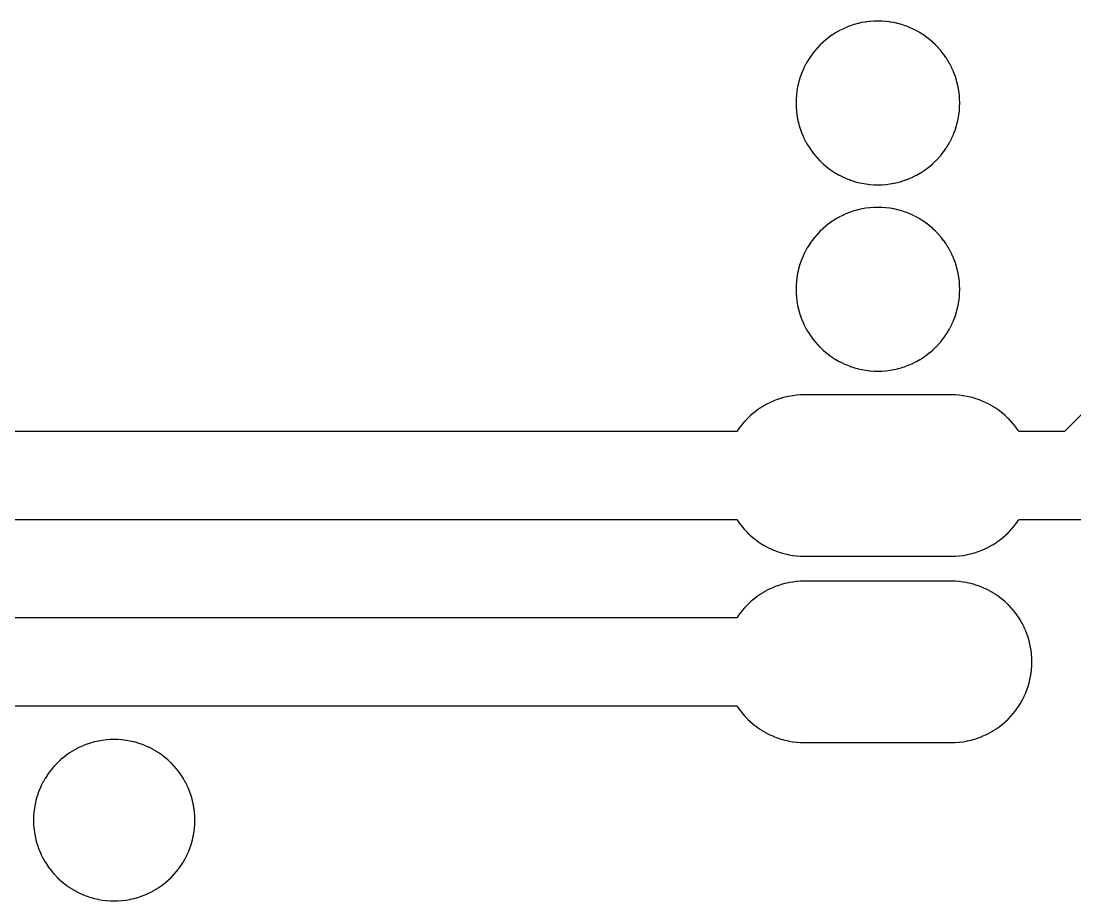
# Model space of a CAD drawing. Header units: millimetres. Extents: x 8.7 to 67.4, y 13.8 to 45.7.
# Drawn here: x 24.51 to 38.88, y 15.31 to 27.3 of the extents above; entities that cross this region are included whole.
import ezdxf

# ---------------------------------------------------------------- set-up
doc = ezdxf.new("R2010")
doc.units = ezdxf.units.MM

msp = doc.modelspace()

# ---------------------------------------------------------------- linework, layer by layer
for points in [[(44.23, 27.197), (38.74, 21.707), (38.117, 21.707), (38.111, 21.716), (38.11, 21.718), (38.109, 21.72), (38.08, 21.76), (38.079, 21.762), (38.077, 21.764), (38.047, 21.802), (38.046, 21.804), (38.044, 21.806), (38.012, 21.843), (38.01, 21.845), (38.009, 21.847), (37.975, 21.883), (37.973, 21.884), (37.971, 21.886), (37.936, 21.92), (37.934, 21.922), (37.932, 21.923), (37.895, 21.955), (37.893, 21.957), (37.891, 21.958), (37.852, 21.989), (37.85, 21.99), (37.848, 21.992), (37.808, 22.02), (37.806, 22.021), (37.804, 22.023), (37.763, 22.049), (37.761, 22.05), (37.759, 22.051), (37.716, 22.075), (37.714, 22.077), (37.712, 22.078), (37.668, 22.1), (37.665, 22.101), (37.663, 22.102), (37.618, 22.122), (37.616, 22.123), (37.614, 22.124), (37.568, 22.141), (37.566, 22.142), (37.563, 22.143), (37.517, 22.158), (37.514, 22.159), (37.512, 22.16), (37.465, 22.173), (37.462, 22.174), (37.46, 22.174), (37.412, 22.185), (37.41, 22.185), (37.407, 22.186), (37.359, 22.194), (37.356, 22.195), (37.354, 22.195), (37.305, 22.201), (37.303, 22.201), (37.3, 22.202), (37.251, 22.205), (37.249, 22.205), (37.247, 22.205), (37.197, 22.207), (37.196, 22.207), (37.195, 22.207), (35.195, 22.207), (35.194, 22.207), (35.193, 22.207), (35.143, 22.205), (35.141, 22.205), (35.139, 22.205), (35.09, 22.202), (35.087, 22.201), (35.085, 22.201), (35.036, 22.195), (35.034, 22.195), (35.031, 22.194), (34.983, 22.186), (34.98, 22.185), (34.978, 22.185), (34.93, 22.174), (34.928, 22.174), (34.925, 22.173), (34.878, 22.16), (34.876, 22.159), (34.873, 22.158), (34.827, 22.143), (34.824, 22.142), (34.822, 22.141), (34.776, 22.124), (34.774, 22.123), (34.772, 22.122), (34.727, 22.102), (34.725, 22.101), (34.722, 22.1), (34.678, 22.078), (34.676, 22.077), (34.674, 22.075), (34.631, 22.051), (34.629, 22.05), (34.627, 22.049), (34.586, 22.023), (34.584, 22.021), (34.582, 22.02), (34.542, 21.992), (34.54, 21.99), (34.538, 21.989), (34.499, 21.958), (34.497, 21.957), (34.495, 21.955), (34.458, 21.923), (34.456, 21.922), (34.454, 21.92), (34.419, 21.886), (34.417, 21.884), (34.415, 21.883), (34.381, 21.847), (34.38, 21.845), (34.378, 21.843), (34.346, 21.806), (34.344, 21.804), (34.343, 21.802), (34.313, 21.764), (34.311, 21.762), (34.31, 21.76), (34.281, 21.72), (34.28, 21.718), (34.279, 21.716), (34.273, 21.707), (15.367, 21.707)], [(37.311, 26.185), (37.311, 26.187), (37.311, 26.189), (37.31, 26.239), (37.31, 26.241), (37.31, 26.243), (37.306, 26.293), (37.306, 26.296), (37.306, 26.298), (37.3, 26.348), (37.299, 26.35), (37.299, 26.352), (37.29, 26.402), (37.29, 26.404), (37.289, 26.406), (37.278, 26.455), (37.278, 26.458), (37.277, 26.46), (37.264, 26.508), (37.263, 26.51), (37.263, 26.513), (37.247, 26.56), (37.246, 26.562), (37.245, 26.565), (37.227, 26.611), (37.226, 26.613), (37.225, 26.616), (37.205, 26.661), (37.204, 26.664), (37.203, 26.666), (37.181, 26.71), (37.18, 26.712), (37.178, 26.715), (37.154, 26.758), (37.153, 26.76), (37.151, 26.762), (37.125, 26.804), (37.123, 26.806), (37.122, 26.808), (37.093, 26.849), (37.092, 26.851), (37.09, 26.853), (37.059, 26.893), (37.058, 26.894), (37.056, 26.896), (37.024, 26.934), (37.022, 26.936), (37.02, 26.938), (36.986, 26.974), (36.984, 26.976), (36.983, 26.977), (36.946, 27.012), (36.945, 27.013), (36.943, 27.015), (36.905, 27.048), (36.903, 27.049), (36.901, 27.051), (36.862, 27.081), (36.86, 27.083), (36.858, 27.084), (36.817, 27.113), (36.815, 27.114), (36.813, 27.116), (36.771, 27.142), (36.769, 27.144), (36.767, 27.145), (36.723, 27.17), (36.721, 27.171), (36.719, 27.172), (36.675, 27.194), (36.672, 27.195), (36.67, 27.196), (36.624, 27.217), (36.622, 27.218), (36.62, 27.219), (36.573, 27.236), (36.571, 27.237), (36.569, 27.238), (36.521, 27.254), (36.519, 27.255), (36.517, 27.255), (36.469, 27.269), (36.466, 27.269), (36.464, 27.27), (36.415, 27.281), (36.413, 27.281), (36.41, 27.282), (36.361, 27.29), (36.359, 27.291), (36.356, 27.291), (36.307, 27.297), (36.304, 27.297), (36.302, 27.297), (36.252, 27.301), (36.25, 27.301), (36.247, 27.301), (36.197, 27.303), (36.195, 27.303), (36.193, 27.303), (36.143, 27.301), (36.14, 27.301), (36.138, 27.301), (36.088, 27.297), (36.086, 27.297), (36.083, 27.297), (36.034, 27.291), (36.031, 27.291), (36.029, 27.29), (35.98, 27.282), (35.977, 27.281), (35.975, 27.281), (35.926, 27.27), (35.924, 27.269), (35.921, 27.269), (35.873, 27.255), (35.871, 27.255), (35.869, 27.254), (35.821, 27.238), (35.819, 27.237), (35.817, 27.236), (35.77, 27.219), (35.768, 27.218), (35.766, 27.217), (35.72, 27.196), (35.718, 27.195), (35.715, 27.194), (35.671, 27.172), (35.669, 27.171), (35.667, 27.17), (35.623, 27.145), (35.621, 27.144), (35.619, 27.142), (35.577, 27.116), (35.575, 27.114), (35.573, 27.113), (35.532, 27.084), (35.53, 27.083), (35.528, 27.081), (35.489, 27.051), (35.487, 27.049), (35.485, 27.048), (35.447, 27.015), (35.445, 27.013), (35.444, 27.012), (35.407, 26.977), (35.406, 26.976), (35.404, 26.974), (35.37, 26.938), (35.368, 26.936), (35.366, 26.934), (35.334, 26.896), (35.332, 26.894), (35.331, 26.893), (35.3, 26.853), (35.298, 26.851), (35.297, 26.849), (35.268, 26.808), (35.267, 26.806), (35.265, 26.804), (35.239, 26.762), (35.237, 26.76), (35.236, 26.758), (35.212, 26.715), (35.21, 26.712), (35.209, 26.71), (35.187, 26.666), (35.186, 26.664), (35.185, 26.661), (35.165, 26.616), (35.164, 26.613), (35.163, 26.611), (35.145, 26.565), (35.144, 26.562), (35.143, 26.56), (35.127, 26.513), (35.127, 26.51), (35.126, 26.508), (35.113, 26.46), (35.112, 26.458), (35.112, 26.455), (35.101, 26.406), (35.1, 26.404), (35.1, 26.402), (35.091, 26.352), (35.091, 26.35), (35.09, 26.348), (35.084, 26.298), (35.084, 26.296), (35.084, 26.293), (35.08, 26.243), (35.08, 26.241), (35.08, 26.239), (35.079, 26.189), (35.079, 26.186), (35.079, 26.184), (35.08, 26.134), (35.08, 26.131), (35.08, 26.129), (35.084, 26.079), (35.084, 26.077), (35.084, 26.074), (35.09, 26.025), (35.091, 26.022), (35.091, 26.02), (35.1, 25.971), (35.1, 25.968), (35.101, 25.966), (35.112, 25.917), (35.112, 25.915), (35.113, 25.913), (35.126, 25.865), (35.127, 25.862), (35.127, 25.86), (35.143, 25.812), (35.144, 25.81), (35.145, 25.808), (35.163, 25.761), (35.164, 25.759), (35.165, 25.757), (35.185, 25.711), (35.186, 25.709), (35.187, 25.707), (35.209, 25.662), (35.21, 25.66), (35.212, 25.658), (35.236, 25.614), (35.237, 25.612), (35.239, 25.61), (35.265, 25.568), (35.267, 25.566), (35.268, 25.564), (35.297, 25.523), (35.298, 25.521), (35.3, 25.519), (35.331, 25.48), (35.332, 25.478), (35.334, 25.476), (35.366, 25.438), (35.368, 25.437), (35.37, 25.435), (35.404, 25.399), (35.406, 25.397), (35.407, 25.395), (35.444, 25.361), (35.445, 25.359), (35.447, 25.357), (35.485, 25.325), (35.487, 25.323), (35.489, 25.322), (35.528, 25.291), (35.53, 25.29), (35.532, 25.288), (35.573, 25.259), (35.575, 25.258), (35.577, 25.257), (35.619, 25.23), (35.621, 25.229), (35.623, 25.227), (35.667, 25.203), (35.669, 25.202), (35.671, 25.201), (35.715, 25.178), (35.718, 25.177), (35.72, 25.176), (35.766, 25.156), (35.768, 25.155), (35.77, 25.154), (35.817, 25.136), (35.819, 25.135), (35.821, 25.134), (35.869, 25.119), (35.871, 25.118), (35.873, 25.117), (35.921, 25.104), (35.924, 25.103), (35.926, 25.103), (35.975, 25.092), (35.977, 25.091), (35.98, 25.091), (36.029, 25.082), (36.031, 25.082), (36.034, 25.082), (36.083, 25.076), (36.086, 25.075), (36.088, 25.075), (36.138, 25.071), (36.14, 25.071), (36.143, 25.071), (36.193, 25.07), (36.195, 25.07), (36.197, 25.07), (36.247, 25.071), (36.25, 25.071), (36.252, 25.071), (36.302, 25.075), (36.304, 25.075), (36.307, 25.076), (36.356, 25.082), (36.359, 25.082), (36.361, 25.082), (36.41, 25.091), (36.413, 25.091), (36.415, 25.092), (36.464, 25.103), (36.466, 25.103), (36.469, 25.104), (36.517, 25.117), (36.519, 25.118), (36.521, 25.119), (36.569, 25.134), (36.571, 25.135), (36.573, 25.136), (36.62, 25.154), (36.622, 25.155), (36.624, 25.156), (36.67, 25.176), (36.672, 25.177), (36.675, 25.178), (36.719, 25.201), (36.721, 25.202), (36.723, 25.203), (36.767, 25.227), (36.769, 25.229), (36.771, 25.23), (36.813, 25.257), (36.815, 25.258), (36.817, 25.259), (36.858, 25.288), (36.86, 25.29), (36.862, 25.291), (36.901, 25.322), (36.903, 25.323), (36.905, 25.325), (36.943, 25.357), (36.945, 25.359), (36.946, 25.361), (36.983, 25.395), (36.984, 25.397), (36.986, 25.399), (37.02, 25.435), (37.022, 25.437), (37.024, 25.438), (37.056, 25.476), (37.058, 25.478), (37.059, 25.48), (37.09, 25.519), (37.092, 25.521), (37.093, 25.523), (37.122, 25.564), (37.123, 25.566), (37.125, 25.568), (37.151, 25.61), (37.153, 25.612), (37.154, 25.614), (37.178, 25.658), (37.18, 25.66), (37.181, 25.662), (37.203, 25.707), (37.204, 25.709), (37.205, 25.711), (37.225, 25.757), (37.226, 25.759), (37.227, 25.761), (37.245, 25.808), (37.246, 25.81), (37.247, 25.812), (37.263, 25.86), (37.263, 25.862), (37.264, 25.865), (37.277, 25.913), (37.278, 25.915), (37.278, 25.917), (37.289, 25.966), (37.29, 25.968), (37.29, 25.971), (37.299, 26.02), (37.299, 26.022), (37.3, 26.025), (37.306, 26.074), (37.306, 26.077), (37.306, 26.079), (37.31, 26.129), (37.31, 26.131), (37.31, 26.134), (37.311, 26.184), (37.311, 26.185), (37.311, 26.185)], [(37.311, 23.645), (37.311, 23.647), (37.311, 23.649), (37.31, 23.699), (37.31, 23.701), (37.31, 23.703), (37.306, 23.753), (37.306, 23.756), (37.306, 23.758), (37.3, 23.808), (37.299, 23.81), (37.299, 23.812), (37.29, 23.862), (37.29, 23.864), (37.289, 23.866), (37.278, 23.915), (37.278, 23.918), (37.277, 23.92), (37.264, 23.968), (37.263, 23.97), (37.263, 23.973), (37.247, 24.02), (37.246, 24.022), (37.245, 24.025), (37.227, 24.071), (37.226, 24.073), (37.225, 24.076), (37.205, 24.121), (37.204, 24.124), (37.203, 24.126), (37.181, 24.17), (37.18, 24.172), (37.178, 24.175), (37.154, 24.218), (37.153, 24.22), (37.151, 24.222), (37.125, 24.264), (37.123, 24.266), (37.122, 24.268), (37.093, 24.309), (37.092, 24.311), (37.09, 24.313), (37.059, 24.353), (37.058, 24.354), (37.056, 24.356), (37.024, 24.394), (37.022, 24.396), (37.02, 24.398), (36.986, 24.434), (36.984, 24.436), (36.983, 24.437), (36.946, 24.472), (36.945, 24.473), (36.943, 24.475), (36.905, 24.508), (36.903, 24.509), (36.901, 24.511), (36.862, 24.541), (36.86, 24.543), (36.858, 24.544), (36.817, 24.573), (36.815, 24.574), (36.813, 24.576), (36.771, 24.602), (36.769, 24.604), (36.767, 24.605), (36.723, 24.63), (36.721, 24.631), (36.719, 24.632), (36.675, 24.654), (36.672, 24.655), (36.67, 24.656), (36.624, 24.677), (36.622, 24.678), (36.62, 24.679), (36.573, 24.696), (36.571, 24.697), (36.569, 24.698), (36.521, 24.714), (36.519, 24.715), (36.517, 24.715), (36.469, 24.729), (36.466, 24.729), (36.464, 24.73), (36.415, 24.741), (36.413, 24.741), (36.41, 24.742), (36.361, 24.75), (36.359, 24.751), (36.356, 24.751), (36.307, 24.757), (36.304, 24.757), (36.302, 24.757), (36.252, 24.761), (36.25, 24.761), (36.247, 24.761), (36.197, 24.763), (36.195, 24.763), (36.193, 24.763), (36.143, 24.761), (36.14, 24.761), (36.138, 24.761), (36.088, 24.757), (36.086, 24.757), (36.083, 24.757), (36.034, 24.751), (36.031, 24.751), (36.029, 24.75), (35.98, 24.742), (35.977, 24.741), (35.975, 24.741), (35.926, 24.73), (35.924, 24.729), (35.921, 24.729), (35.873, 24.715), (35.871, 24.715), (35.869, 24.714), (35.821, 24.698), (35.819, 24.697), (35.817, 24.696), (35.77, 24.679), (35.768, 24.678), (35.766, 24.677), (35.72, 24.656), (35.718, 24.655), (35.715, 24.654), (35.671, 24.632), (35.669, 24.631), (35.667, 24.63), (35.623, 24.605), (35.621, 24.604), (35.619, 24.602), (35.577, 24.576), (35.575, 24.574), (35.573, 24.573), (35.532, 24.544), (35.53, 24.543), (35.528, 24.541), (35.489, 24.511), (35.487, 24.509), (35.485, 24.508), (35.447, 24.475), (35.445, 24.473), (35.444, 24.472), (35.407, 24.437), (35.406, 24.436), (35.404, 24.434), (35.37, 24.398), (35.368, 24.396), (35.366, 24.394), (35.334, 24.356), (35.332, 24.354), (35.331, 24.353), (35.3, 24.313), (35.298, 24.311), (35.297, 24.309), (35.268, 24.268), (35.267, 24.266), (35.265, 24.264), (35.239, 24.222), (35.237, 24.22), (35.236, 24.218), (35.212, 24.175), (35.21, 24.172), (35.209, 24.17), (35.187, 24.126), (35.186, 24.124), (35.185, 24.121), (35.165, 24.076), (35.164, 24.073), (35.163, 24.071), (35.145, 24.025), (35.144, 24.022), (35.143, 24.02), (35.127, 23.973), (35.127, 23.97), (35.126, 23.968), (35.113, 23.92), (35.112, 23.918), (35.112, 23.915), (35.101, 23.866), (35.1, 23.864), (35.1, 23.862), (35.091, 23.812), (35.091, 23.81), (35.09, 23.808), (35.084, 23.758), (35.084, 23.756), (35.084, 23.753), (35.08, 23.703), (35.08, 23.701), (35.08, 23.699), (35.079, 23.649), (35.079, 23.646), (35.079, 23.644), (35.08, 23.594), (35.08, 23.591), (35.08, 23.589), (35.084, 23.539), (35.084, 23.537), (35.084, 23.534), (35.09, 23.485), (35.091, 23.482), (35.091, 23.48), (35.1, 23.431), (35.1, 23.428), (35.101, 23.426), (35.112, 23.377), (35.112, 23.375), (35.113, 23.373), (35.126, 23.325), (35.127, 23.322), (35.127, 23.32), (35.143, 23.272), (35.144, 23.27), (35.145, 23.268), (35.163, 23.221), (35.164, 23.219), (35.165, 23.217), (35.185, 23.171), (35.186, 23.169), (35.187, 23.167), (35.209, 23.122), (35.21, 23.12), (35.212, 23.118), (35.236, 23.074), (35.237, 23.072), (35.239, 23.07), (35.265, 23.028), (35.267, 23.026), (35.268, 23.024), (35.297, 22.983), (35.298, 22.981), (35.3, 22.979), (35.331, 22.94), (35.332, 22.938), (35.334, 22.936), (35.366, 22.898), (35.368, 22.897), (35.37, 22.895), (35.404, 22.859), (35.406, 22.857), (35.407, 22.855), (35.444, 22.821), (35.445, 22.819), (35.447, 22.817), (35.485, 22.785), (35.487, 22.783), (35.489, 22.782), (35.528, 22.751), (35.53, 22.75), (35.532, 22.748), (35.573, 22.719), (35.575, 22.718), (35.577, 22.717), (35.619, 22.69), (35.621, 22.689), (35.623, 22.687), (35.667, 22.663), (35.669, 22.662), (35.671, 22.661), (35.715, 22.638), (35.718, 22.637), (35.72, 22.636), (35.766, 22.616), (35.768, 22.615), (35.77, 22.614), (35.817, 22.596), (35.819, 22.595), (35.821, 22.594), (35.869, 22.579), (35.871, 22.578), (35.873, 22.577), (35.921, 22.564), (35.924, 22.563), (35.926, 22.563), (35.975, 22.552), (35.977, 22.551), (35.98, 22.551), (36.029, 22.542), (36.031, 22.542), (36.034, 22.542), (36.083, 22.536), (36.086, 22.535), (36.088, 22.535), (36.138, 22.531), (36.14, 22.531), (36.143, 22.531), (36.193, 22.53), (36.195, 22.53), (36.197, 22.53), (36.247, 22.531), (36.25, 22.531), (36.252, 22.531), (36.302, 22.535), (36.304, 22.535), (36.307, 22.536), (36.356, 22.542), (36.359, 22.542), (36.361, 22.542), (36.41, 22.551), (36.413, 22.551), (36.415, 22.552), (36.464, 22.563), (36.466, 22.563), (36.469, 22.564), (36.517, 22.577), (36.519, 22.578), (36.521, 22.579), (36.569, 22.594), (36.571, 22.595), (36.573, 22.596), (36.62, 22.614), (36.622, 22.615), (36.624, 22.616), (36.67, 22.636), (36.672, 22.637), (36.675, 22.638), (36.719, 22.661), (36.721, 22.662), (36.723, 22.663), (36.767, 22.687), (36.769, 22.689), (36.771, 22.69), (36.813, 22.717), (36.815, 22.718), (36.817, 22.719), (36.858, 22.748), (36.86, 22.75), (36.862, 22.751), (36.901, 22.782), (36.903, 22.783), (36.905, 22.785), (36.943, 22.817), (36.945, 22.819), (36.946, 22.821), (36.983, 22.855), (36.984, 22.857), (36.986, 22.859), (37.02, 22.895), (37.022, 22.897), (37.024, 22.898), (37.056, 22.936), (37.058, 22.938), (37.059, 22.94), (37.09, 22.979), (37.092, 22.981), (37.093, 22.983), (37.122, 23.024), (37.123, 23.026), (37.125, 23.028), (37.151, 23.07), (37.153, 23.072), (37.154, 23.074), (37.178, 23.118), (37.18, 23.12), (37.181, 23.122), (37.203, 23.167), (37.204, 23.169), (37.205, 23.171), (37.225, 23.217), (37.226, 23.219), (37.227, 23.221), (37.245, 23.268), (37.246, 23.27), (37.247, 23.272), (37.263, 23.32), (37.263, 23.322), (37.264, 23.325), (37.277, 23.373), (37.278, 23.375), (37.278, 23.377), (37.289, 23.426), (37.29, 23.428), (37.29, 23.431), (37.299, 23.48), (37.299, 23.482), (37.3, 23.485), (37.306, 23.534), (37.306, 23.537), (37.306, 23.539), (37.31, 23.589), (37.31, 23.591), (37.31, 23.594), (37.311, 23.644), (37.311, 23.645), (37.311, 23.645)], [(15.616, 20.506), (34.273, 20.506), (34.279, 20.497), (34.28, 20.495), (34.281, 20.493), (34.31, 20.453), (34.311, 20.451), (34.313, 20.449), (34.343, 20.41), (34.344, 20.408), (34.346, 20.406), (34.378, 20.369), (34.38, 20.367), (34.381, 20.366), (34.415, 20.33), (34.417, 20.328), (34.419, 20.326), (34.454, 20.293), (34.456, 20.291), (34.458, 20.289), (34.495, 20.257), (34.497, 20.256), (34.499, 20.254), (34.538, 20.224), (34.54, 20.222), (34.542, 20.221), (34.582, 20.193), (34.584, 20.191), (34.586, 20.19), (34.627, 20.164), (34.629, 20.162), (34.631, 20.161), (34.674, 20.137), (34.676, 20.136), (34.678, 20.135), (34.722, 20.113), (34.725, 20.112), (34.727, 20.111), (34.772, 20.091), (34.774, 20.09), (34.776, 20.089), (34.822, 20.071), (34.824, 20.07), (34.827, 20.069), (34.873, 20.054), (34.876, 20.053), (34.878, 20.053), (34.925, 20.04), (34.928, 20.039), (34.93, 20.038), (34.978, 20.028), (34.98, 20.027), (34.983, 20.027), (35.031, 20.018), (35.034, 20.018), (35.036, 20.017), (35.085, 20.011), (35.087, 20.011), (35.09, 20.011), (35.139, 20.007), (35.141, 20.007), (35.143, 20.007), (35.193, 20.006), (35.194, 20.006), (35.195, 20.006), (37.195, 20.006), (37.196, 20.006), (37.197, 20.006), (37.247, 20.007), (37.249, 20.007), (37.251, 20.007), (37.3, 20.011), (37.303, 20.011), (37.305, 20.011), (37.354, 20.017), (37.356, 20.018), (37.359, 20.018), (37.407, 20.027), (37.41, 20.027), (37.412, 20.028), (37.46, 20.038), (37.462, 20.039), (37.465, 20.04), (37.512, 20.053), (37.514, 20.053), (37.517, 20.054), (37.563, 20.069), (37.566, 20.07), (37.568, 20.071), (37.614, 20.089), (37.616, 20.09), (37.618, 20.091), (37.663, 20.111), (37.665, 20.112), (37.668, 20.113), (37.712, 20.135), (37.714, 20.136), (37.716, 20.137), (37.759, 20.161), (37.761, 20.162), (37.763, 20.164), (37.804, 20.19), (37.806, 20.191), (37.808, 20.193), (37.848, 20.221), (37.85, 20.222), (37.852, 20.224), (37.891, 20.254), (37.893, 20.256), (37.895, 20.257), (37.932, 20.289), (37.934, 20.291), (37.936, 20.293), (37.971, 20.326), (37.973, 20.328), (37.975, 20.33), (38.009, 20.366), (38.01, 20.367), (38.012, 20.369), (38.044, 20.406), (38.046, 20.408), (38.047, 20.41), (38.077, 20.449), (38.079, 20.451), (38.08, 20.453), (38.109, 20.493), (38.11, 20.495), (38.111, 20.497), (38.117, 20.506), (38.989, 20.506)], [(16.569, 17.966), (34.273, 17.966), (34.279, 17.957), (34.28, 17.955), (34.281, 17.953), (34.31, 17.913), (34.311, 17.911), (34.313, 17.909), (34.343, 17.87), (34.344, 17.868), (34.346, 17.866), (34.378, 17.829), (34.38, 17.827), (34.381, 17.826), (34.415, 17.79), (34.417, 17.788), (34.419, 17.786), (34.454, 17.753), (34.456, 17.751), (34.458, 17.749), (34.495, 17.717), (34.497, 17.716), (34.499, 17.714), (34.538, 17.684), (34.54, 17.682), (34.542, 17.681), (34.582, 17.653), (34.584, 17.651), (34.586, 17.65), (34.627, 17.624), (34.629, 17.622), (34.631, 17.621), (34.674, 17.597), (34.676, 17.596), (34.678, 17.595), (34.722, 17.573), (34.725, 17.572), (34.727, 17.571), (34.772, 17.551), (34.774, 17.55), (34.776, 17.549), (34.822, 17.531), (34.824, 17.53), (34.827, 17.529), (34.873, 17.514), (34.876, 17.513), (34.878, 17.513), (34.925, 17.5), (34.928, 17.499), (34.93, 17.498), (34.978, 17.488), (34.98, 17.487), (34.983, 17.487), (35.031, 17.478), (35.034, 17.478), (35.036, 17.477), (35.085, 17.471), (35.087, 17.471), (35.09, 17.471), (35.139, 17.467), (35.141, 17.467), (35.143, 17.467), (35.193, 17.466), (35.194, 17.466), (35.195, 17.466), (37.195, 17.466), (37.196, 17.466), (37.197, 17.466), (37.247, 17.467), (37.249, 17.467), (37.251, 17.467), (37.3, 17.471), (37.303, 17.471), (37.305, 17.471), (37.354, 17.477), (37.356, 17.478), (37.359, 17.478), (37.407, 17.487), (37.41, 17.487), (37.412, 17.488), (37.46, 17.498), (37.462, 17.499), (37.465, 17.5), (37.512, 17.513), (37.514, 17.513), (37.517, 17.514), (37.563, 17.529), (37.566, 17.53), (37.568, 17.531), (37.614, 17.549), (37.616, 17.55), (37.618, 17.551), (37.663, 17.571), (37.665, 17.572), (37.668, 17.573), (37.712, 17.595), (37.714, 17.596), (37.716, 17.597), (37.759, 17.621), (37.761, 17.622), (37.763, 17.624), (37.804, 17.65), (37.806, 17.651), (37.808, 17.653), (37.848, 17.681), (37.85, 17.682), (37.852, 17.684), (37.891, 17.714), (37.893, 17.716), (37.895, 17.717), (37.932, 17.749), (37.934, 17.751), (37.936, 17.753), (37.971, 17.786), (37.973, 17.788), (37.975, 17.79), (38.009, 17.826), (38.01, 17.827), (38.012, 17.829), (38.044, 17.866), (38.046, 17.868), (38.047, 17.87), (38.077, 17.909), (38.079, 17.911), (38.08, 17.913), (38.109, 17.953), (38.11, 17.955), (38.111, 17.957), (38.138, 17.998), (38.139, 18.001), (38.14, 18.003), (38.164, 18.045), (38.165, 18.048), (38.167, 18.05), (38.189, 18.094), (38.19, 18.096), (38.191, 18.098), (38.211, 18.143), (38.212, 18.145), (38.213, 18.147), (38.23, 18.193), (38.231, 18.196), (38.232, 18.198), (38.247, 18.244), (38.248, 18.247), (38.249, 18.249), (38.262, 18.297), (38.262, 18.299), (38.263, 18.301), (38.274, 18.349), (38.274, 18.352), (38.275, 18.354), (38.283, 18.402), (38.283, 18.405), (38.284, 18.407), (38.29, 18.456), (38.29, 18.458), (38.29, 18.461), (38.294, 18.51), (38.294, 18.512), (38.294, 18.515), (38.295, 18.564), (38.295, 18.565), (38.295, 18.567), (38.295, 18.569), (38.294, 18.618), (38.294, 18.62), (38.294, 18.623), (38.29, 18.672), (38.29, 18.674), (38.29, 18.677), (38.284, 18.725), (38.283, 18.728), (38.283, 18.73), (38.275, 18.779), (38.274, 18.781), (38.274, 18.783), (38.263, 18.831), (38.262, 18.834), (38.262, 18.836), (38.249, 18.883), (38.248, 18.886), (38.247, 18.888), (38.232, 18.935), (38.231, 18.937), (38.23, 18.939), (38.213, 18.985), (38.212, 18.987), (38.211, 18.99), (38.191, 19.034), (38.19, 19.037), (38.189, 19.039), (38.167, 19.083), (38.165, 19.085), (38.164, 19.087), (38.14, 19.13), (38.139, 19.132), (38.138, 19.134), (38.111, 19.176), (38.11, 19.178), (38.109, 19.18), (38.08, 19.22), (38.079, 19.222), (38.077, 19.224), (38.047, 19.262), (38.046, 19.264), (38.044, 19.266), (38.012, 19.303), (38.01, 19.305), (38.009, 19.307), (37.975, 19.343), (37.973, 19.344), (37.971, 19.346), (37.936, 19.38), (37.934, 19.382), (37.932, 19.383), (37.895, 19.415), (37.893, 19.417), (37.891, 19.418), (37.852, 19.449), (37.85, 19.45), (37.848, 19.452), (37.808, 19.48), (37.806, 19.481), (37.804, 19.483), (37.763, 19.509), (37.761, 19.51), (37.759, 19.511), (37.716, 19.535), (37.714, 19.537), (37.712, 19.538), (37.668, 19.56), (37.665, 19.561), (37.663, 19.562), (37.618, 19.582), (37.616, 19.583), (37.614, 19.584), (37.568, 19.601), (37.566, 19.602), (37.563, 19.603), (37.517, 19.618), (37.514, 19.619), (37.512, 19.62), (37.465, 19.633), (37.462, 19.634), (37.46, 19.634), (37.412, 19.645), (37.41, 19.645), (37.407, 19.646), (37.359, 19.654), (37.356, 19.655), (37.354, 19.655), (37.305, 19.661), (37.303, 19.661), (37.3, 19.662), (37.251, 19.665), (37.249, 19.665), (37.247, 19.665), (37.197, 19.667), (37.196, 19.667), (37.195, 19.667), (35.195, 19.667), (35.194, 19.667), (35.193, 19.667), (35.143, 19.665), (35.141, 19.665), (35.139, 19.665), (35.09, 19.662), (35.087, 19.661), (35.085, 19.661), (35.036, 19.655), (35.034, 19.655), (35.031, 19.654), (34.983, 19.646), (34.98, 19.645), (34.978, 19.645), (34.93, 19.634), (34.928, 19.634), (34.925, 19.633), (34.878, 19.62), (34.876, 19.619), (34.873, 19.618), (34.827, 19.603), (34.824, 19.602), (34.822, 19.601), (34.776, 19.584), (34.774, 19.583), (34.772, 19.582), (34.727, 19.562), (34.725, 19.561), (34.722, 19.56), (34.678, 19.538), (34.676, 19.537), (34.674, 19.535), (34.631, 19.511), (34.629, 19.51), (34.627, 19.509), (34.586, 19.483), (34.584, 19.481), (34.582, 19.48), (34.542, 19.452), (34.54, 19.45), (34.538, 19.449), (34.499, 19.418), (34.497, 19.417), (34.495, 19.415), (34.458, 19.383), (34.456, 19.382), (34.454, 19.38), (34.419, 19.346), (34.417, 19.344), (34.415, 19.343), (34.381, 19.307), (34.38, 19.305), (34.378, 19.303), (34.346, 19.266), (34.344, 19.264), (34.343, 19.262), (34.313, 19.224), (34.311, 19.222), (34.31, 19.22), (34.281, 19.18), (34.28, 19.178), (34.279, 19.176), (34.273, 19.167), (16.256, 19.167)], [(26.881, 16.406), (26.881, 16.408), (26.881, 16.41), (26.88, 16.459), (26.88, 16.461), (26.88, 16.464), (26.876, 16.513), (26.876, 16.515), (26.876, 16.518), (26.87, 16.566), (26.869, 16.569), (26.869, 16.571), (26.861, 16.62), (26.86, 16.622), (26.86, 16.624), (26.849, 16.672), (26.848, 16.675), (26.848, 16.677), (26.835, 16.724), (26.834, 16.727), (26.833, 16.729), (26.818, 16.776), (26.817, 16.778), (26.816, 16.78), (26.799, 16.826), (26.798, 16.828), (26.797, 16.831), (26.777, 16.875), (26.776, 16.878), (26.775, 16.88), (26.753, 16.924), (26.751, 16.926), (26.75, 16.928), (26.726, 16.971), (26.725, 16.973), (26.724, 16.975), (26.697, 17.017), (26.696, 17.019), (26.695, 17.021), (26.666, 17.061), (26.665, 17.063), (26.663, 17.065), (26.633, 17.103), (26.632, 17.105), (26.63, 17.107), (26.598, 17.144), (26.596, 17.146), (26.595, 17.148), (26.561, 17.184), (26.559, 17.185), (26.557, 17.187), (26.522, 17.221), (26.52, 17.223), (26.518, 17.224), (26.481, 17.256), (26.479, 17.258), (26.477, 17.259), (26.438, 17.29), (26.436, 17.291), (26.434, 17.293), (26.394, 17.321), (26.392, 17.322), (26.39, 17.324), (26.349, 17.35), (26.347, 17.351), (26.345, 17.352), (26.302, 17.376), (26.3, 17.378), (26.298, 17.379), (26.254, 17.401), (26.251, 17.402), (26.249, 17.403), (26.204, 17.423), (26.202, 17.424), (26.2, 17.425), (26.154, 17.442), (26.152, 17.443), (26.149, 17.444), (26.103, 17.459), (26.1, 17.46), (26.098, 17.461), (26.051, 17.474), (26.048, 17.475), (26.046, 17.475), (25.998, 17.486), (25.996, 17.486), (25.993, 17.487), (25.945, 17.495), (25.942, 17.496), (25.94, 17.496), (25.891, 17.502), (25.889, 17.502), (25.886, 17.503), (25.837, 17.506), (25.835, 17.506), (25.833, 17.506), (25.783, 17.508), (25.781, 17.508), (25.779, 17.508), (25.729, 17.506), (25.727, 17.506), (25.725, 17.506), (25.676, 17.503), (25.673, 17.502), (25.671, 17.502), (25.622, 17.496), (25.62, 17.496), (25.617, 17.495), (25.569, 17.487), (25.566, 17.486), (25.564, 17.486), (25.516, 17.475), (25.514, 17.475), (25.511, 17.474), (25.464, 17.461), (25.462, 17.46), (25.459, 17.459), (25.413, 17.444), (25.41, 17.443), (25.408, 17.442), (25.362, 17.425), (25.36, 17.424), (25.358, 17.423), (25.313, 17.403), (25.311, 17.402), (25.308, 17.401), (25.264, 17.379), (25.262, 17.378), (25.26, 17.376), (25.217, 17.352), (25.215, 17.351), (25.213, 17.35), (25.172, 17.324), (25.17, 17.322), (25.168, 17.321), (25.128, 17.293), (25.126, 17.291), (25.124, 17.29), (25.085, 17.259), (25.083, 17.258), (25.081, 17.256), (25.044, 17.224), (25.042, 17.223), (25.04, 17.221), (25.005, 17.187), (25.003, 17.185), (25.001, 17.184), (24.967, 17.148), (24.966, 17.146), (24.964, 17.144), (24.932, 17.107), (24.93, 17.105), (24.929, 17.103), (24.899, 17.065), (24.897, 17.063), (24.896, 17.061), (24.867, 17.021), (24.866, 17.019), (24.865, 17.017), (24.838, 16.975), (24.837, 16.973), (24.836, 16.971), (24.812, 16.928), (24.811, 16.926), (24.809, 16.924), (24.787, 16.88), (24.786, 16.878), (24.785, 16.875), (24.765, 16.831), (24.764, 16.828), (24.763, 16.826), (24.746, 16.78), (24.745, 16.778), (24.744, 16.776), (24.729, 16.729), (24.728, 16.727), (24.727, 16.724), (24.714, 16.677), (24.714, 16.675), (24.713, 16.672), (24.702, 16.624), (24.702, 16.622), (24.701, 16.62), (24.693, 16.571), (24.693, 16.569), (24.692, 16.566), (24.686, 16.518), (24.686, 16.515), (24.686, 16.513), (24.682, 16.464), (24.682, 16.461), (24.682, 16.459), (24.681, 16.41), (24.681, 16.407), (24.681, 16.405), (24.682, 16.356), (24.682, 16.353), (24.682, 16.351), (24.686, 16.302), (24.686, 16.299), (24.686, 16.297), (24.692, 16.248), (24.693, 16.246), (24.693, 16.243), (24.701, 16.195), (24.702, 16.193), (24.702, 16.19), (24.713, 16.142), (24.714, 16.14), (24.714, 16.138), (24.727, 16.09), (24.728, 16.088), (24.729, 16.085), (24.744, 16.039), (24.745, 16.037), (24.746, 16.034), (24.763, 15.988), (24.764, 15.986), (24.765, 15.984), (24.785, 15.939), (24.786, 15.937), (24.787, 15.935), (24.809, 15.891), (24.811, 15.889), (24.812, 15.886), (24.836, 15.844), (24.837, 15.842), (24.838, 15.839), (24.865, 15.798), (24.866, 15.796), (24.867, 15.794), (24.896, 15.754), (24.897, 15.752), (24.899, 15.75), (24.929, 15.711), (24.93, 15.709), (24.932, 15.707), (24.964, 15.67), (24.966, 15.668), (24.967, 15.666), (25.001, 15.631), (25.003, 15.629), (25.005, 15.627), (25.04, 15.594), (25.042, 15.592), (25.044, 15.59), (25.081, 15.558), (25.083, 15.557), (25.085, 15.555), (25.124, 15.525), (25.126, 15.523), (25.128, 15.522), (25.168, 15.494), (25.17, 15.492), (25.172, 15.491), (25.213, 15.465), (25.215, 15.463), (25.217, 15.462), (25.26, 15.438), (25.262, 15.437), (25.264, 15.436), (25.308, 15.414), (25.311, 15.413), (25.313, 15.412), (25.358, 15.392), (25.36, 15.391), (25.362, 15.39), (25.408, 15.372), (25.41, 15.371), (25.413, 15.37), (25.459, 15.355), (25.462, 15.354), (25.464, 15.354), (25.511, 15.341), (25.514, 15.34), (25.516, 15.339), (25.564, 15.329), (25.566, 15.328), (25.569, 15.328), (25.617, 15.319), (25.62, 15.319), (25.622, 15.318), (25.671, 15.312), (25.673, 15.312), (25.676, 15.312), (25.725, 15.308), (25.727, 15.308), (25.729, 15.308), (25.779, 15.307), (25.781, 15.307), (25.783, 15.307), (25.833, 15.308), (25.835, 15.308), (25.837, 15.308), (25.886, 15.312), (25.889, 15.312), (25.891, 15.312), (25.94, 15.318), (25.942, 15.319), (25.945, 15.319), (25.993, 15.328), (25.996, 15.328), (25.998, 15.329), (26.046, 15.339), (26.048, 15.34), (26.051, 15.341), (26.098, 15.354), (26.1, 15.354), (26.103, 15.355), (26.149, 15.37), (26.152, 15.371), (26.154, 15.372), (26.2, 15.39), (26.202, 15.391), (26.204, 15.392), (26.249, 15.412), (26.251, 15.413), (26.254, 15.414), (26.298, 15.436), (26.3, 15.437), (26.302, 15.438), (26.345, 15.462), (26.347, 15.463), (26.349, 15.465), (26.39, 15.491), (26.392, 15.492), (26.394, 15.494), (26.434, 15.522), (26.436, 15.523), (26.438, 15.525), (26.477, 15.555), (26.479, 15.557), (26.481, 15.558), (26.518, 15.59), (26.52, 15.592), (26.522, 15.594), (26.557, 15.627), (26.559, 15.629), (26.561, 15.631), (26.595, 15.666), (26.596, 15.668), (26.598, 15.67), (26.63, 15.707), (26.632, 15.709), (26.633, 15.711), (26.663, 15.75), (26.665, 15.752), (26.666, 15.754), (26.695, 15.794), (26.696, 15.796), (26.697, 15.798), (26.724, 15.839), (26.725, 15.842), (26.726, 15.844), (26.75, 15.886), (26.751, 15.889), (26.753, 15.891), (26.775, 15.935), (26.776, 15.937), (26.777, 15.939), (26.797, 15.984), (26.798, 15.986), (26.799, 15.988), (26.816, 16.034), (26.817, 16.037), (26.818, 16.039), (26.833, 16.085), (26.834, 16.088), (26.835, 16.09), (26.848, 16.138), (26.848, 16.14), (26.849, 16.142), (26.86, 16.19), (26.86, 16.193), (26.861, 16.195), (26.869, 16.243), (26.869, 16.246), (26.87, 16.248), (26.876, 16.297), (26.876, 16.299), (26.876, 16.302), (26.88, 16.351), (26.88, 16.353), (26.88, 16.356), (26.881, 16.405), (26.881, 16.406), (26.881, 16.406)]]:
    msp.add_lwpolyline(points)

doc.saveas('drawing.dxf')
